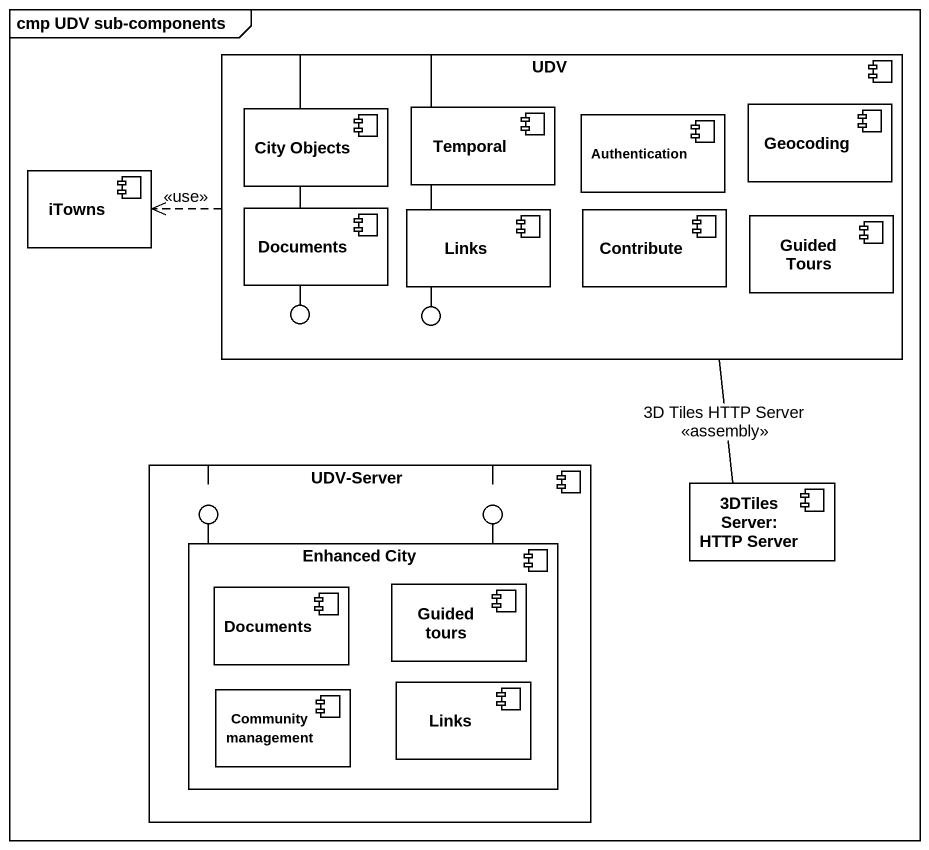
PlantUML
@startuml
mainframe cmp UDV sub-components
component UDV #FFFFFF {
  component Geocoding #FFFFFF
  component "City Objects" as City_Objects #FFFFFF
  component Temporal #FFFFFF
  component Authentication #FFFFFF
  component Documents #FFFFFF
  component Links #FFFFFF
  component Contribute #FFFFFF
  component "Guided Tours" as Guided_Tours #FFFFFF
}
component iTowns #FFFFFF
() " " as lollipop1
() " " as lollipop2
component "UDV-Server" as UDV_Server #FFFFFF {
  component "Enhanced City" as Enhanced_City #FFFFFF {
    component "Documents" as Documents_2 #FFFFFF
    component "Guided tours" as Guided_tours #FFFFFF
    component "Community management" as Community_management #FFFFFF
    component "Links" as Links_2 #FFFFFF
  }
}
() " " as lollipop3 #FFFFFF
() " " as lollipop4 #FFFFFF
component "3DTilesServer:HTTP Server" as c3DTilesServer_HTTP_Server #FFFFFF
Documents -- lollipop1
Links -- lollipop2
Enhanced_City -up- lollipop3
Enhanced_City -up- lollipop4
UDV .left.> iTowns : <<use>>
UDV -- c3DTilesServer_HTTP_Server : 3D Tiles HTTP Server\n<<assembly>>
lollipop1 -right- UDV
lollipop2 -up- UDV
lollipop3 -- UDV_Server
lollipop4 -- UDV_Server
@enduml
